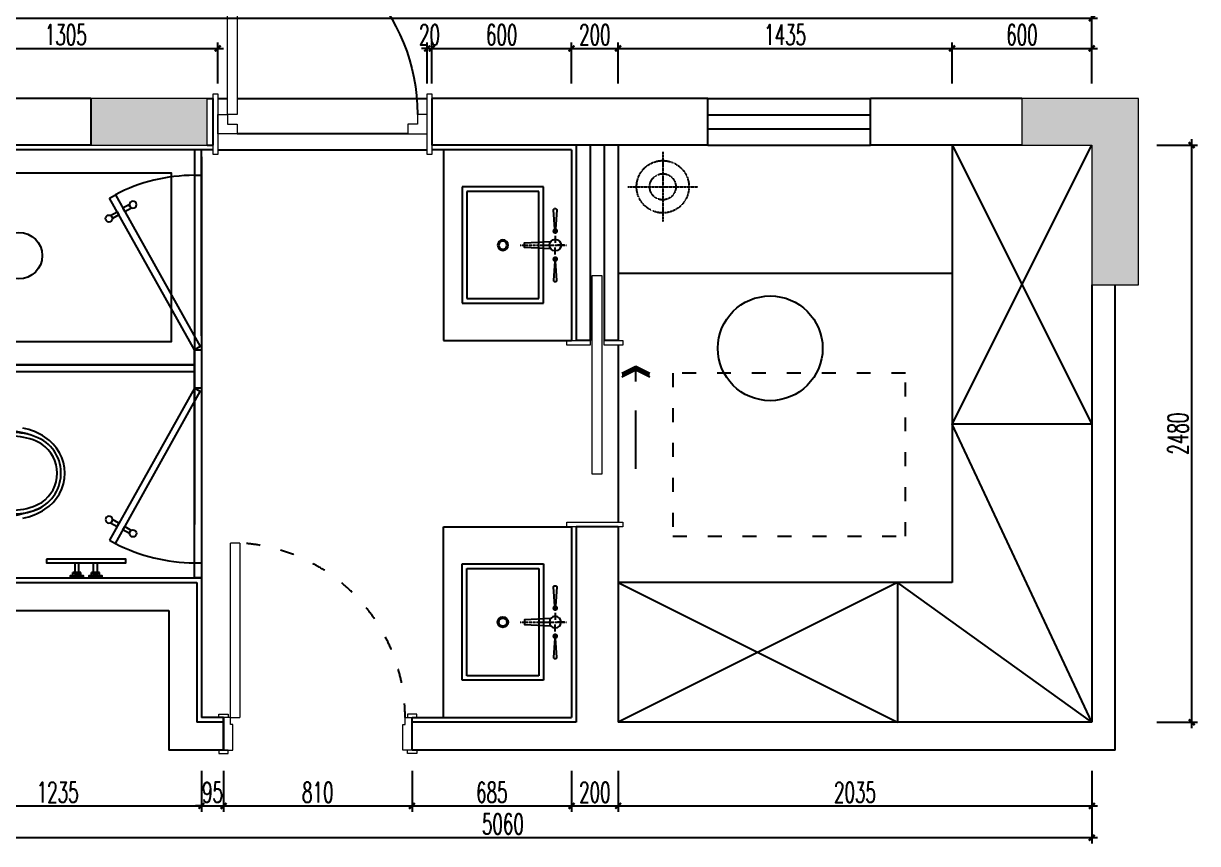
# Model space of a CAD drawing. Header units: inches. Extents: x 24920 to 61775, y 10942 to 38819.
# Drawn here: x 36473 to 41516, y 22927 to 26450 of the extents above; entities that cross this region are included whole.
import ezdxf

# ---------------------------------------------------------------- set-up
doc = ezdxf.new("R2010")
doc.units = ezdxf.units.IN
doc.header["$MEASUREMENT"] = 0
doc.header["$PDMODE"] = 1
for name, pattern in [('ACAD_ISO03W100', [30, 12, -18]), ('DASH', [0.35, 0.25, -0.1]), ('DASHED', [3.75, 2.5, -1.25]), ('DASHED2', [0.375, 0.25, -0.125]), ('HIDDEN2', [0.1875, 0.125, -0.0625])]:
    doc.linetypes.add(name, pattern=pattern)
for name, color, linetype in [('A-DIM-LIGNT-灯', 1, 'Continuous'), ('A-FURN-FIXE-固定家具', 3, 'Continuous'), ('A-FURN-FREE-移动家具(用于地面详图)', 145, 'Continuous'), ('A-PLAN-BATH-卫生间', 143, 'Continuous'), ('A-PLAN-DOOR-门', 1, 'Continuous'), ('DOOR', 60, 'Continuous'), ('JJ-不到顶固定家具', 104, 'Continuous'), ('JJ-划分新墙', 6, 'Continuous'), ('JJ-旧墙体', 2, 'Continuous'), ('JJ-窗', 56, 'Continuous'), ('JJ-门槛线', 250, 'DASHED2'), ('P10-固定家具', 51, 'Continuous')]:
    doc.layers.add(name, color=color, linetype=linetype)
for name, color, linetype, lineweight in [('JJ-门', 1, 'Continuous', 15), ('柱', 6, 'Continuous', 13), ('楼梯', 9, 'Continuous', 13), ('门套', 4, 'Continuous', 9)]:
    doc.layers.add(name, color=color, linetype=linetype, lineweight=lineweight)
doc.styles.add('DIM', font='simplex.shx', dxfattribs={"width": 0.6, "bigfont": 'extfont.shx'})
doc.dimstyles.new('1比25', dxfattribs={"dimscale": 25, "dimtxt": 3.5, "dimasz": 1, "dimexe": 1, "dimexo": 1, "dimgap": 0.6, "dimtad": 1, "dimdec": 0, "dimrnd": 5, "dimzin": 0, "dimdsep": 46, "dimtxsty": 'DIM', "dimblk": 'ARCHTICK', "dimcen": 0.09, "dimdle": 1, "dimclrd": 1, "dimclre": 1, "dimclrt": 1, "dimadec": 0, "dimazin": 0, "dimtfac": 1, "dimtdec": 0, "dimtix": 1, "dimtmove": 2, "dimatfit": 3, "dimldrblk": '引线箭头（自定义）', "dimfxl": 0, "dimtolj": 1, "dimtzin": 0, "dimarcsym": 0})

# ---------------------------------------------------------------- blocks, each defined once
blk = doc.blocks.new('A$C645936B3')
at = {"layer": 'P10-固定家具', "color": 250, "linetype": 'DASH'}
blk.add_line((200, 156.7), (0, 156.7), dxfattribs=at)
at = {"layer": 'P10-固定家具'}
for points in [[(50.3, 225.8), (56.3, 308.2, 0.422988), (51.3, 313.3), (46.3, 313.3, 0.422988), (41.3, 308.2), (47.3, 225.8)], [(50.3, 87.5), (56.3, 5.1, -0.422988), (51.3, 0), (46.3, 0, -0.422988), (41.3, 5.1), (47.3, 87.5)]]:
    blk.add_lwpolyline(points, format="xyb", dxfattribs=at)
for points, const_width in [([(42.8, 216.8, 1), (54.8, 216.8, 1)], 12), ([(48.8, 157.9, -1), (48.8, 155.4, -1)], 2.5), ([(42.8, 96.5, -1), (54.8, 96.5, -1)], 12)]:
    blk.add_lwpolyline(points, format="xyb", close=True, dxfattribs=dict(at, const_width=const_width))
for points in [[(8.8, 156.7), (38.8, 156.7)], [(48.8, 196.7), (48.8, 166.7)], [(88.8, 156.7), (58.8, 156.7)], [(68.1, 172.6), (180.6, 166.7), (180.6, 146.7), (68.1, 140.7)], [(48.8, 116.7), (48.8, 146.7)]]:
    blk.add_lwpolyline(points, dxfattribs=at)
blk.add_circle((48.8, 156.7), 25, dxfattribs=at)
blk = doc.blocks.new('A$C02A83DA3')
at = {"layer": 'P10-固定家具'}
for p, q in [((0, 0), (0, 350)), ((0, 350), (500, 350)), ((500, 350), (500, 0)), ((500, 0), (0, 0))]:
    blk.add_line(p, q, dxfattribs=at)
at = {"layer": 'P10-固定家具', "color": 250}
for p, q in [((20, 20), (20, 330)), ((20, 330), (480, 330)), ((480, 330), (480, 20)), ((480, 20), (20, 20))]:
    blk.add_line(p, q, dxfattribs=at)
for radius in [22.5, 17.5]:
    blk.add_circle((250, 175), radius, dxfattribs=at)
at = {"xscale": -1, "rotation": 90}
blk.add_blockref('A$C645936B3', (406.7, 448.8), dxfattribs=at)
blk = doc.blocks.new('GGG32')
at = {"color": 250}
blk.add_line((6600055, 459475.9), (6600055, 458742.7), dxfattribs=at)
at = {"color": 1}
for p, q in [((6600929.3, 458753.7), (6600878.3, 458753.7)), ((6600878.3, 458753.7), (6600878.3, 458742.7)), ((6600898.8, 458753.7), (6600898.8, 458786.2)), ((6600908.8, 458753.7), (6600908.8, 458785.9)), ((6600929.3, 458742.7), (6600929.3, 458753.7)), ((6600878.3, 458742.7), (6600929.3, 458742.7)), ((6600878.3, 458690), (6600878.3, 458701)), ((6600878.3, 458701), (6600929.3, 458701)), ((6600929.3, 458690), (6600878.3, 458690)), ((6600898.8, 458690), (6600898.8, 458657.4)), ((6600908.8, 458690), (6600908.8, 458657.7)), ((6600929.3, 458701), (6600929.3, 458690))]:
    blk.add_line(p, q, dxfattribs=at)
at = {"color": 250}
blk.add_arc((6600137.6, 458699), 818.6, 3.0539, 89.9459, dxfattribs=at)
at = {"color": 1}
for centre, radius, start, end in [((6601019.9, 454300.4), 4505.3, 91.2821, 92.8576), ((6600919.8, 458795.2), 9.5, 265.7931, 94.2069), ((6600795.3, 458795.2), 5, 90, 270), ((6601019.9, 463289.9), 4505.3, 267.1424, 268.4596), ((6600903.8, 458785.9), 5, 0, 180), ((6601019.9, 463289.9), 4505.3, 268.5869, 268.7179), ((6600795.3, 458648.5), 5, 90, 270), ((6601019.9, 454153.7), 4505.3, 91.5404, 92.8576), ((6600903.8, 458657.7), 5, 180, 0), ((6601019.9, 454153.7), 4505.3, 91.2821, 91.4131), ((6600919.8, 458648.5), 9.5, 265.7931, 94.2069), ((6601019.9, 463143.2), 4505.3, 267.1424, 268.7179)]:
    blk.add_arc(centre, radius, start, end, dxfattribs=at)
at = {"layer": '门套', "color": 3}
for p, q in [((6600055, 459559.3), (6600138.4, 459559.3)), ((6600055, 459475.9), (6600055, 459559.3)), ((6600055, 459559.3), (6600055, 459559.3)), ((6600138.4, 459517.6), (6600096.7, 459517.6)), ((6600096.7, 459517.6), (6600096.7, 459475.9)), ((6600138.4, 459559.3), (6600138.4, 459517.6)), ((6600096.7, 459475.9), (6600055, 459475.9)), ((6600055, 458742.7), (6600055, 458659.3)), ((6600096.7, 458742.7), (6600055, 458742.7)), ((6600096.7, 458701), (6600096.7, 458742.7)), ((6600055, 458659.3), (6600055, 458659.3)), ((6600055, 458659.3), (6600138.4, 458659.3)), ((6600138.4, 458701), (6600096.7, 458701)), ((6600138.4, 458659.3), (6600138.4, 458701))]:
    blk.add_line(p, q, dxfattribs=at)
blk.add_lwpolyline([(6600955, 458742.7), (6600138.4, 458742.7), (6600138.4, 458701), (6600955, 458701)], close=True, dxfattribs=at)
blk = doc.blocks.new('A$C416038BA')
at = {"color": 1}
blk.add_lwpolyline([(7, 80), (23, 80), (23, 47.7, 0.288928), (7, 47.7)], format="xyb", close=True, dxfattribs=at)
blk.add_circle((15, 35), 15, dxfattribs=at)
blk = doc.blocks.new('A$C644C5D5F')
at = {"color": 1}
for p, q in [((6.9, 113.3), (10.4, 100.9)), ((10.4, 100.9), (44.1, 110.5)), ((40.5, 122.9), (44.1, 110.5)), ((83.8, 135.4), (87.3, 122.9)), ((87.3, 122.9), (121, 132.6)), ((117.4, 145), (121, 132.6))]:
    blk.add_line(p, q, dxfattribs=at)
for points in [[(124.3, 157.4), (127, 147.8), (74.1, 132.6), (71.4, 142.2)], [(244.8, 108.7), (240.7, 123.1), (-86.1, 29.4), (-82, 15)], [(47.4, 135.3), (50.1, 125.7), (-2.8, 110.5), (-5.5, 120.2)]]:
    blk.add_lwpolyline(points, close=True, dxfattribs=at)
for points in [[(19.5, 103.5), (31.1, 63.1)], [(34.9, 107.9), (46.5, 67.5)], [(96.5, 125.6), (108, 85.1)], [(111.8, 130), (123.4, 89.5)]]:
    blk.add_lwpolyline(points, dxfattribs=at)
for centre in [(32.2, 88.3), (109.1, 110.4)]:
    blk.add_arc(centre, 25.2, 61.9387, 150.0613, dxfattribs=at)
blk = doc.blocks.new('_ArchTick')
at = {"color": 0, "linetype": 'ByBlock', "const_width": 0.4}
blk.add_lwpolyline([(-0.5, -0.5), (0.5, 0.5)], dxfattribs=at)
blk = doc.blocks.new('*D1250')
at = {"color": 1, "lineweight": -2, "transparency": 16777216}
for p, q in [((35679, 23133.4), (35679, 22958.4)), ((36914, 23133.4), (36914, 22958.4)), ((35654, 22983.4), (36939, 22983.4))]:
    blk.add_line(p, q, dxfattribs=at)
at = {"layer": 'Defpoints', "color": 0, "transparency": 16777216}
for p in [(35679, 23963), (36914, 23864), (36914, 22983.4)]:
    blk.add_point(p, dxfattribs=at)
at = {"color": 1, "lineweight": -2, "transparency": 16777216, "xscale": 25, "yscale": 25, "zscale": 25, "rotation": 180}
blk.add_blockref('_ArchTick', (35679, 22983.4), dxfattribs=at)
at = {"color": 1, "lineweight": -2, "transparency": 16777216, "xscale": 25, "yscale": 25, "zscale": 25}
blk.add_blockref('_ArchTick', (36914, 22983.4), dxfattribs=at)
at = {"color": 1, "transparency": 16777216, "insert": (36296.5, 23042.2), "char_height": 87.5, "attachment_point": 5, "style": 'DIM'}
blk.add_mtext('\\A1;1235', dxfattribs=at)
blk = doc.blocks.new('引线箭头（自定义）')
at = {"linetype": 'ByBlock', "lineweight": -2}
h = blk.add_hatch(color=8, dxfattribs=at)
h.dxf.hatch_style = 1
h.paths.add_polyline_path([(-1.2, -0.96), (-0.31, 0), (-1.2, 0.96), (-0.91, 1.21), (0, 0), (-0.91, -1.21)])
at = {"color": 0, "linetype": 'ByBlock', "lineweight": -2}
blk.add_line((-0.31, 0), (-4.75, 0), dxfattribs=at)
blk.add_lwpolyline([(-1.2, -0.96), (-0.31, 0), (-1.2, 0.96), (-0.91, 1.21), (0, 0), (-0.91, -1.21)], close=True, dxfattribs=at)
blk = doc.blocks.new('*D1251')
at = {"color": 1, "lineweight": -2, "transparency": 16777216}
for p, q in [((36914, 23133.4), (36914, 22958.4)), ((37008.9, 23133.4), (37008.9, 22958.4)), ((36914, 22983.4), (36889, 22983.4)), ((36914, 22983.4), (37008.9, 22983.4)), ((37008.9, 22983.4), (37033.9, 22983.4))]:
    blk.add_line(p, q, dxfattribs=at)
at = {"layer": 'Defpoints', "color": 0, "transparency": 16777216}
for p in [(36914, 23864), (37008.9, 23261.7), (37008.9, 22983.4)]:
    blk.add_point(p, dxfattribs=at)
at = {"color": 1, "lineweight": -2, "transparency": 16777216, "xscale": 25, "yscale": 25, "zscale": 25}
blk.add_blockref('_ArchTick', (36914, 22983.4), dxfattribs=at)
at = {"color": 1, "lineweight": -2, "transparency": 16777216, "xscale": 25, "yscale": 25, "zscale": 25, "rotation": 180}
blk.add_blockref('_ArchTick', (37008.9, 22983.4), dxfattribs=at)
at = {"color": 1, "transparency": 16777216, "insert": (36961.5, 23042.2), "char_height": 87.5, "attachment_point": 5, "style": 'DIM'}
blk.add_mtext('\\A1;95', dxfattribs=at)
blk = doc.blocks.new('*D1252')
at = {"color": 1, "lineweight": -2, "transparency": 16777216}
for p, q in [((37008.9, 23133.4), (37008.9, 22958.4)), ((37818.9, 23133.4), (37818.9, 22958.4)), ((36983.9, 22983.4), (37843.9, 22983.4))]:
    blk.add_line(p, q, dxfattribs=at)
at = {"layer": 'Defpoints', "color": 0, "transparency": 16777216}
for p in [(37008.9, 23261.7), (37818.9, 23273.9), (37818.9, 22983.4)]:
    blk.add_point(p, dxfattribs=at)
at = {"color": 1, "lineweight": -2, "transparency": 16777216, "xscale": 25, "yscale": 25, "zscale": 25, "rotation": 180}
blk.add_blockref('_ArchTick', (37008.9, 22983.4), dxfattribs=at)
at = {"color": 1, "lineweight": -2, "transparency": 16777216, "xscale": 25, "yscale": 25, "zscale": 25}
blk.add_blockref('_ArchTick', (37818.9, 22983.4), dxfattribs=at)
at = {"color": 1, "transparency": 16777216, "insert": (37413.9, 23042.2), "char_height": 87.5, "attachment_point": 5, "style": 'DIM'}
blk.add_mtext('\\A1;810', dxfattribs=at)
blk = doc.blocks.new('*D1253')
at = {"color": 1, "lineweight": -2, "transparency": 16777216}
for p, q in [((37818.9, 23133.4), (37818.9, 22958.4)), ((38504, 23133.4), (38504, 22958.4)), ((37793.9, 22983.4), (38529, 22983.4))]:
    blk.add_line(p, q, dxfattribs=at)
at = {"layer": 'Defpoints', "color": 0, "transparency": 16777216}
for p in [(38504, 23363), (37818.9, 23273.9), (38504, 22983.4)]:
    blk.add_point(p, dxfattribs=at)
at = {"color": 1, "lineweight": -2, "transparency": 16777216, "xscale": 25, "yscale": 25, "zscale": 25, "rotation": 180}
blk.add_blockref('_ArchTick', (37818.9, 22983.4), dxfattribs=at)
at = {"color": 1, "lineweight": -2, "transparency": 16777216, "xscale": 25, "yscale": 25, "zscale": 25}
blk.add_blockref('_ArchTick', (38504, 22983.4), dxfattribs=at)
at = {"color": 1, "transparency": 16777216, "insert": (38161.5, 23042.2), "char_height": 87.5, "attachment_point": 5, "style": 'DIM'}
blk.add_mtext('\\A1;685', dxfattribs=at)
blk = doc.blocks.new('*D1254')
at = {"color": 1, "lineweight": -2, "transparency": 16777216}
for p, q in [((38504, 23133.4), (38504, 22958.4)), ((38704, 23133.4), (38704, 22958.4)), ((38479, 22983.4), (38729, 22983.4))]:
    blk.add_line(p, q, dxfattribs=at)
at = {"layer": 'Defpoints', "color": 0, "transparency": 16777216}
for p in [(38704, 23540), (38504, 23363), (38704, 22983.4)]:
    blk.add_point(p, dxfattribs=at)
at = {"color": 1, "lineweight": -2, "transparency": 16777216, "xscale": 25, "yscale": 25, "zscale": 25, "rotation": 180}
blk.add_blockref('_ArchTick', (38504, 22983.4), dxfattribs=at)
at = {"color": 1, "lineweight": -2, "transparency": 16777216, "xscale": 25, "yscale": 25, "zscale": 25}
blk.add_blockref('_ArchTick', (38704, 22983.4), dxfattribs=at)
at = {"color": 1, "transparency": 16777216, "insert": (38604, 23042.2), "char_height": 87.5, "attachment_point": 5, "style": 'DIM'}
blk.add_mtext('\\A1;200', dxfattribs=at)
blk = doc.blocks.new('*D1255')
at = {"color": 1, "lineweight": -2, "transparency": 16777216}
for p, q in [((38704, 23133.4), (38704, 22958.4)), ((40739, 23133.4), (40739, 22958.4)), ((38679, 22983.4), (40764, 22983.4))]:
    blk.add_line(p, q, dxfattribs=at)
at = {"layer": 'Defpoints', "color": 0, "transparency": 16777216}
for p in [(38704, 23540), (40739, 23343), (40739, 22983.4)]:
    blk.add_point(p, dxfattribs=at)
at = {"color": 1, "lineweight": -2, "transparency": 16777216, "xscale": 25, "yscale": 25, "zscale": 25, "rotation": 180}
blk.add_blockref('_ArchTick', (38704, 22983.4), dxfattribs=at)
at = {"color": 1, "lineweight": -2, "transparency": 16777216, "xscale": 25, "yscale": 25, "zscale": 25}
blk.add_blockref('_ArchTick', (40739, 22983.4), dxfattribs=at)
at = {"color": 1, "transparency": 16777216, "insert": (39721.5, 23042.2), "char_height": 87.5, "attachment_point": 5, "style": 'DIM'}
blk.add_mtext('\\A1;2035', dxfattribs=at)
blk = doc.blocks.new('*D1256')
at = {"color": 1, "lineweight": -2, "transparency": 16777216}
for p, q in [((35479.8, 23963), (35304.8, 23963)), ((35329.8, 23338), (35329.8, 23988)), ((35479.8, 23363), (35304.8, 23363))]:
    blk.add_line(p, q, dxfattribs=at)
at = {"layer": 'Defpoints', "color": 0, "transparency": 16777216}
for p in [(35329.8, 23963), (36914, 23963), (36914, 23363)]:
    blk.add_point(p, dxfattribs=at)
at = {"color": 1, "lineweight": -2, "transparency": 16777216, "xscale": 25, "yscale": 25, "zscale": 25}
for p, rotation in [((35329.8, 23963), 90), ((35329.8, 23363), 270)]:
    blk.add_blockref('_ArchTick', p, dxfattribs=dict(at, rotation=rotation))
at = {"color": 1, "transparency": 16777216, "insert": (35271, 23663), "char_height": 87.5, "attachment_point": 5, "rotation": 90, "style": 'DIM'}
blk.add_mtext('\\A1;600', dxfattribs=at)
blk = doc.blocks.new('*D1257')
at = {"color": 1, "lineweight": -2, "transparency": 16777216}
for p, q in [((35479.8, 24878), (35304.8, 24878)), ((35329.8, 23938), (35329.8, 24903)), ((35479.8, 23963), (35304.8, 23963))]:
    blk.add_line(p, q, dxfattribs=at)
at = {"layer": 'Defpoints', "color": 0, "transparency": 16777216}
for p in [(35329.8, 24878), (36146.2, 24878), (36914, 23963)]:
    blk.add_point(p, dxfattribs=at)
at = {"color": 1, "lineweight": -2, "transparency": 16777216, "xscale": 25, "yscale": 25, "zscale": 25}
for p, rotation in [((35329.8, 24878), 90), ((35329.8, 23963), 270)]:
    blk.add_blockref('_ArchTick', p, dxfattribs=dict(at, rotation=rotation))
at = {"color": 1, "transparency": 16777216, "insert": (35271, 24420.5), "char_height": 87.5, "attachment_point": 5, "rotation": 90, "style": 'DIM'}
blk.add_mtext('\\A1;915', dxfattribs=at)
blk = doc.blocks.new('*D1258')
at = {"color": 1, "lineweight": -2, "transparency": 16777216}
for p, q in [((35329.8, 24853), (35329.8, 25828)), ((35479.8, 25803), (35304.8, 25803)), ((35479.8, 24878), (35304.8, 24878))]:
    blk.add_line(p, q, dxfattribs=at)
at = {"layer": 'Defpoints', "color": 0, "transparency": 16777216}
for p in [(35329.8, 25803), (36179.1, 25803, 0), (36146.2, 24878)]:
    blk.add_point(p, dxfattribs=at)
at = {"color": 1, "lineweight": -2, "transparency": 16777216, "xscale": 25, "yscale": 25, "zscale": 25}
for p, rotation in [((35329.8, 25803), 90), ((35329.8, 24878), 270)]:
    blk.add_blockref('_ArchTick', p, dxfattribs=dict(at, rotation=rotation))
at = {"color": 1, "transparency": 16777216, "insert": (35271, 25340.5), "char_height": 87.5, "attachment_point": 5, "rotation": 90, "style": 'DIM'}
blk.add_mtext('\\A1;925', dxfattribs=at)
blk = doc.blocks.new('*D1259')
at = {"color": 1, "lineweight": -2, "transparency": 16777216}
for p, q in [((35654, 26238), (37009, 26238)), ((35679, 26088), (35679, 26263)), ((36984, 26088), (36984, 26263))]:
    blk.add_line(p, q, dxfattribs=at)
at = {"layer": 'Defpoints', "color": 0, "transparency": 16777216}
for p in [(36984, 26238), (36984, 25871.3), (35679, 25803, 0)]:
    blk.add_point(p, dxfattribs=at)
at = {"color": 1, "lineweight": -2, "transparency": 16777216, "xscale": 25, "yscale": 25, "zscale": 25, "rotation": 180}
blk.add_blockref('_ArchTick', (35679, 26238), dxfattribs=at)
at = {"color": 1, "lineweight": -2, "transparency": 16777216, "xscale": 25, "yscale": 25, "zscale": 25}
blk.add_blockref('_ArchTick', (36984, 26238), dxfattribs=at)
at = {"color": 1, "transparency": 16777216, "insert": (36331.5, 26296.7), "char_height": 87.5, "attachment_point": 5, "style": 'DIM'}
blk.add_mtext('\\A1;1305', dxfattribs=at)
blk = doc.blocks.new('*D1260')
at = {"color": 1, "lineweight": -2, "transparency": 16777216}
for p, q in [((37884, 26238), (37859, 26238)), ((37884, 26088), (37884, 26263)), ((37884, 26238), (37904, 26238)), ((37904, 26088), (37904, 26263)), ((37904, 26238), (37929, 26238))]:
    blk.add_line(p, q, dxfattribs=at)
at = {"layer": 'Defpoints', "color": 0, "transparency": 16777216}
for p in [(37904, 26238), (37904, 25923), (37884, 25871.3)]:
    blk.add_point(p, dxfattribs=at)
at = {"color": 1, "lineweight": -2, "transparency": 16777216, "xscale": 25, "yscale": 25, "zscale": 25}
blk.add_blockref('_ArchTick', (37884, 26238), dxfattribs=at)
at = {"color": 1, "lineweight": -2, "transparency": 16777216, "xscale": 25, "yscale": 25, "zscale": 25, "rotation": 180}
blk.add_blockref('_ArchTick', (37904, 26238), dxfattribs=at)
at = {"color": 1, "transparency": 16777216, "insert": (37894, 26296.7), "char_height": 87.5, "attachment_point": 5, "style": 'DIM'}
blk.add_mtext('\\A1;20', dxfattribs=at)
blk = doc.blocks.new('*D1261')
at = {"color": 1, "lineweight": -2, "transparency": 16777216}
for p, q in [((37879, 26238), (38529, 26238)), ((37904, 26088), (37904, 26263)), ((38504, 26088), (38504, 26263))]:
    blk.add_line(p, q, dxfattribs=at)
at = {"layer": 'Defpoints', "color": 0, "transparency": 16777216}
for p in [(38504, 26238), (37904, 25923), (38504, 25803)]:
    blk.add_point(p, dxfattribs=at)
at = {"color": 1, "lineweight": -2, "transparency": 16777216, "xscale": 25, "yscale": 25, "zscale": 25, "rotation": 180}
blk.add_blockref('_ArchTick', (37904, 26238), dxfattribs=at)
at = {"color": 1, "lineweight": -2, "transparency": 16777216, "xscale": 25, "yscale": 25, "zscale": 25}
blk.add_blockref('_ArchTick', (38504, 26238), dxfattribs=at)
at = {"color": 1, "transparency": 16777216, "insert": (38204, 26296.7), "char_height": 87.5, "attachment_point": 5, "style": 'DIM'}
blk.add_mtext('\\A1;600', dxfattribs=at)
blk = doc.blocks.new('*D1262')
at = {"color": 1, "lineweight": -2, "transparency": 16777216}
for p, q in [((38479, 26238), (38729, 26238)), ((38504, 26088), (38504, 26263)), ((38704, 26088), (38704, 26263))]:
    blk.add_line(p, q, dxfattribs=at)
at = {"layer": 'Defpoints', "color": 0, "transparency": 16777216}
for p in [(38704, 26238), (38704, 25823), (38504, 25803)]:
    blk.add_point(p, dxfattribs=at)
at = {"color": 1, "lineweight": -2, "transparency": 16777216, "xscale": 25, "yscale": 25, "zscale": 25, "rotation": 180}
blk.add_blockref('_ArchTick', (38504, 26238), dxfattribs=at)
at = {"color": 1, "lineweight": -2, "transparency": 16777216, "xscale": 25, "yscale": 25, "zscale": 25}
blk.add_blockref('_ArchTick', (38704, 26238), dxfattribs=at)
at = {"color": 1, "transparency": 16777216, "insert": (38604, 26296.7), "char_height": 87.5, "attachment_point": 5, "style": 'DIM'}
blk.add_mtext('\\A1;200', dxfattribs=at)
blk = doc.blocks.new('*D1263')
at = {"color": 1, "lineweight": -2, "transparency": 16777216}
for p, q in [((38679, 26238), (40164, 26238)), ((38704, 26088), (38704, 26263)), ((40139, 26088), (40139, 26263))]:
    blk.add_line(p, q, dxfattribs=at)
at = {"layer": 'Defpoints', "color": 0, "transparency": 16777216}
for p in [(40139, 26238), (38704, 25823), (40139, 25823)]:
    blk.add_point(p, dxfattribs=at)
at = {"color": 1, "lineweight": -2, "transparency": 16777216, "xscale": 25, "yscale": 25, "zscale": 25, "rotation": 180}
blk.add_blockref('_ArchTick', (38704, 26238), dxfattribs=at)
at = {"color": 1, "lineweight": -2, "transparency": 16777216, "xscale": 25, "yscale": 25, "zscale": 25}
blk.add_blockref('_ArchTick', (40139, 26238), dxfattribs=at)
at = {"color": 1, "transparency": 16777216, "insert": (39421.5, 26296.7), "char_height": 87.5, "attachment_point": 5, "style": 'DIM'}
blk.add_mtext('\\A1;1435', dxfattribs=at)
blk = doc.blocks.new('*D1264')
at = {"color": 1, "lineweight": -2, "transparency": 16777216}
for p, q in [((40114, 26238), (40764, 26238)), ((40139, 26088), (40139, 26263)), ((40739, 26088), (40739, 26263))]:
    blk.add_line(p, q, dxfattribs=at)
at = {"layer": 'Defpoints', "color": 0, "transparency": 16777216}
for p in [(40739, 26238), (40139, 25823), (40739, 25823)]:
    blk.add_point(p, dxfattribs=at)
at = {"color": 1, "lineweight": -2, "transparency": 16777216, "xscale": 25, "yscale": 25, "zscale": 25, "rotation": 180}
blk.add_blockref('_ArchTick', (40139, 26238), dxfattribs=at)
at = {"color": 1, "lineweight": -2, "transparency": 16777216, "xscale": 25, "yscale": 25, "zscale": 25}
blk.add_blockref('_ArchTick', (40739, 26238), dxfattribs=at)
at = {"color": 1, "transparency": 16777216, "insert": (40439, 26296.7), "char_height": 87.5, "attachment_point": 5, "style": 'DIM'}
blk.add_mtext('\\A1;600', dxfattribs=at)
blk = doc.blocks.new('*D1246')
at = {"color": 1, "lineweight": -2, "transparency": 16777216}
for p, q in [((35679, 26217.9), (35679, 26392.9)), ((40739, 26217.9), (40739, 26392.9)), ((35654, 26367.9), (40764, 26367.9))]:
    blk.add_line(p, q, dxfattribs=at)
at = {"layer": 'Defpoints', "color": 0, "transparency": 16777216}
for p in [(40739, 26367.9), (35679, 26175.5), (40739, 26175.5)]:
    blk.add_point(p, dxfattribs=at)
at = {"color": 1, "lineweight": -2, "transparency": 16777216, "xscale": 25, "yscale": 25, "zscale": 25, "rotation": 180}
blk.add_blockref('_ArchTick', (35679, 26367.9), dxfattribs=at)
at = {"color": 1, "lineweight": -2, "transparency": 16777216, "xscale": 25, "yscale": 25, "zscale": 25}
blk.add_blockref('_ArchTick', (40739, 26367.9), dxfattribs=at)
at = {"color": 1, "transparency": 16777216, "insert": (38209, 26426.6), "char_height": 87.5, "attachment_point": 5, "style": 'DIM'}
blk.add_mtext('\\A1;5060', dxfattribs=at)
blk = doc.blocks.new('*D1247')
at = {"color": 1, "lineweight": -2, "transparency": 16777216}
for p, q in [((41018.1, 25823), (41193.1, 25823)), ((41168.1, 23318), (41168.1, 25848)), ((41018.1, 23343), (41193.1, 23343))]:
    blk.add_line(p, q, dxfattribs=at)
at = {"layer": 'Defpoints', "color": 0, "transparency": 16777216}
for p in [(40739, 25823), (41168.1, 25823), (40739, 23343)]:
    blk.add_point(p, dxfattribs=at)
at = {"color": 1, "lineweight": -2, "transparency": 16777216, "xscale": 25, "yscale": 25, "zscale": 25}
for p, rotation in [((41168.1, 25823), 90), ((41168.1, 23343), 270)]:
    blk.add_blockref('_ArchTick', p, dxfattribs=dict(at, rotation=rotation))
at = {"color": 1, "transparency": 16777216, "insert": (41109.4, 24583), "char_height": 87.5, "attachment_point": 5, "rotation": 90, "style": 'DIM'}
blk.add_mtext('\\A1;2480', dxfattribs=at)
blk = doc.blocks.new('*D1248')
at = {"color": 1, "lineweight": -2, "transparency": 16777216}
for p, q in [((35679, 22996.8), (35679, 22821.8)), ((40739, 22996.8), (40739, 22821.8)), ((40764, 22846.8), (35654, 22846.8))]:
    blk.add_line(p, q, dxfattribs=at)
at = {"layer": 'Defpoints', "color": 0, "transparency": 16777216}
for p in [(35679, 23089.2), (40739, 23089.2), (35679, 22846.8)]:
    blk.add_point(p, dxfattribs=at)
at = {"color": 1, "lineweight": -2, "transparency": 16777216, "xscale": 25, "yscale": 25, "zscale": 25, "rotation": 180}
blk.add_blockref('_ArchTick', (35679, 22846.8), dxfattribs=at)
at = {"color": 1, "lineweight": -2, "transparency": 16777216, "xscale": 25, "yscale": 25, "zscale": 25}
blk.add_blockref('_ArchTick', (40739, 22846.8), dxfattribs=at)
at = {"color": 1, "transparency": 16777216, "insert": (38209, 22905.5), "char_height": 87.5, "attachment_point": 5, "style": 'DIM'}
blk.add_mtext('\\A1;5060', dxfattribs=at)
blk = doc.blocks.new('ehrehssg')
at = {"layer": '楼梯'}
for points in [[(36939, 25823), (36939, 26023), (36439, 26023), (36439, 25823)], [(40739, 25823), (40739, 25223), (40939, 25223), (40939, 26023), (40439, 26023), (40439, 25823)]]:
    blk.add_hatch(color=8, dxfattribs=at).paths.add_polyline_path(points)
at = {"color": 4}
for p, q in [((36439, 26023), (35539, 26023)), ((36439, 25823), (35659, 25823))]:
    blk.add_line(p, q, dxfattribs=at)
at = {"color": 3}
for p, q in [((37008.9, 23362.9), (36914, 23362.9)), ((37819, 23362.9), (38504, 23363))]:
    blk.add_line(p, q, dxfattribs=at)
at = {"color": 8, "linetype": 'ACAD_ISO03W100', "ltscale": 5}
blk.add_lwpolyline([(38939, 24843), (38939, 24143), (39939, 24143), (39939, 24843)], close=True, dxfattribs=at)
blk.add_arc((37037.3, 23362.4), 751.7, 0.0519, 86.8194, dxfattribs=at)
at = {"layer": 'A-DIM-LIGNT-灯', "linetype": 'HIDDEN2'}
for p, q in [((38896, 25793.7), (38896, 25493.7)), ((38746, 25643.7), (39046, 25643.7))]:
    blk.add_line(p, q, dxfattribs=at)
for radius in [112.5, 56.2]:
    blk.add_circle((38896, 25643.7), radius, dxfattribs=at)
at = {"layer": 'A-FURN-FIXE-固定家具', "ltscale": 15}
for p, q in [((40139, 25823), (40139, 23943)), ((36964, 25803, 0), (35679, 25803, 0)), ((38504, 25803), (37904, 25803)), ((38504, 25803), (38504, 24983)), ((40739, 24623), (40139, 24623)), ((35679, 23963), (36914, 23963)), ((40139, 23943), (38704, 23943)), ((39904, 23943), (39904, 23343))]:
    blk.add_line(p, q, dxfattribs=at)
at = {"layer": 'A-FURN-FIXE-固定家具', "color": 8, "ltscale": 15}
for p, q in [((40139, 24623), (40739, 25823)), ((40139, 25823), (40739, 24623)), ((40739, 23343), (40139, 24623)), ((38704, 23943), (39904, 23343)), ((39904, 23943), (38704, 23343)), ((40739, 23343), (39904, 23943))]:
    blk.add_line(p, q, dxfattribs=at)
at = {"layer": 'A-FURN-FIXE-固定家具', "color": 3, "ltscale": 15}
for p, q in [((38504, 24183), (38504, 23363)), ((36914, 23963), (36914, 23363))]:
    blk.add_line(p, q, dxfattribs=at)
at = {"layer": 'A-FURN-FREE-移动家具(用于地面详图)', "ltscale": 15}
blk.add_circle((39357.6, 24949.6), 225, dxfattribs=at)
at = {"layer": 'A-PLAN-BATH-卫生间', "color": 8, "ltscale": 15}
for p, q in [((36884, 25803), (36884, 25003)), ((36884, 25803), (36884, 24193)), ((36914, 25003), (36914, 25803)), ((36914, 25773), (36914, 24943)), ((36884, 23963), (36884, 24848)), ((36914, 24778), (36914, 24033))]:
    blk.add_line(p, q, dxfattribs=at)
at = {"layer": 'A-PLAN-BATH-卫生间', "color": 2, "ltscale": 15}
for p, q in [((37954, 25803), (37954, 24983)), ((37954, 24983), (38504, 24983)), ((37954, 23363), (37954, 24183)), ((37954, 24183), (38504, 24183))]:
    blk.add_line(p, q, dxfattribs=at)
at = {"layer": 'A-PLAN-BATH-卫生间', "ltscale": 15}
blk.add_line((36884, 25693), (36914, 25693), dxfattribs=at)
at = {"layer": 'A-PLAN-BATH-卫生间', "color": 1, "ltscale": 15}
for p, q in [((36884, 24943), (36914, 24943)), ((36884, 24778), (36884, 24943)), ((36914, 24943), (36914, 24778)), ((35679, 24878), (36884, 24878)), ((36884, 24878), (35679, 24878)), ((36884, 24878), (36884, 24848)), ((36884, 24848), (35679, 24848)), ((36884, 24848), (35679, 24848)), ((36914, 24778), (36884, 24778)), ((36884, 23963), (36884, 24033)), ((36884, 24028), (36914, 24028)), ((36914, 24033), (36914, 23963)), ((36914, 23963), (36884, 23963))]:
    blk.add_line(p, q, dxfattribs=at)
at = {"layer": 'A-PLAN-BATH-卫生间', "color": 1, "ltscale": 15, "extrusion": (0, 0, -1)}
for points in [[(-36519, 25595.2), (-36544.3, 25609.8), (-36909.3, 24957.6), (-36884, 24943)], [(-36519, 24125.8), (-36544.3, 24111.2), (-36909.3, 24763.4), (-36884, 24778)]]:
    blk.add_lwpolyline(points, close=True, dxfattribs=at)
at = {"layer": 'A-PLAN-BATH-卫生间', "color": 1, "ltscale": 15}
blk.add_circle((36130.1, 25347.8), 100, dxfattribs=at)
at = {"layer": 'A-PLAN-BATH-卫生间', "color": 8, "ltscale": 15}
for centre, start, end in [((36885.5, 24952), 90.1122, 117.417), ((36885.5, 24769), 242.583, 269.8878)]:
    blk.add_arc(centre, 741, start, end, dxfattribs=at)
at = {"layer": 'A-PLAN-BATH-卫生间', "color": 1, "ltscale": 15}
for centre, radius, start, end in [((35923.6, 23647.6, 0), 965.2, 75.3738, 85.4749), ((36103.8, 24323.2, 0), 264.9, 59.7268, 111.0076), ((36103.8, 24323.2, 0), 248.4, 59.8607, 110.9523), ((36091.2, 24332.7, 0), 279.4, 57.3448, 78.4529), ((36142.6, 24412.9, 0), 184.1, 302.6325, 57.3448), ((36142.6, 24412.9, 0), 168.3, 282.474, 55.7314), ((36142.6, 24412.9, 0), 151.8, 304.4609, 55.5164), ((36103.8, 24502.6, 0), 248.4, 249.025, 300.1166), ((36096, 24511.2, 0), 276.2, 284.9505, 300.7629), ((35923.9, 25178.3, 0), 965.2, 274.5024, 284.6035), ((36103.8, 24502.6, 0), 264.9, 248.9697, 286.4693), ((36091.2, 24493.1, 0), 279.4, 281.5244, 302.6325)]:
    blk.add_arc(centre, radius, start, end, dxfattribs=at)
at = {"layer": 'DOOR', "color": 30, "linetype": 'DASHED', "ltscale": 100}
for p, q in [((38720.7, 24842.6), (38780.2, 24872.4)), ((38780.2, 24431.8), (38780.2, 24873.3)), ((38780.2, 24872.4), (38839.7, 24842.6)), ((38720.7, 24827.7), (38780.2, 24857.5)), ((38780.2, 24857.5), (38839.7, 24827.7))]:
    blk.add_line(p, q, dxfattribs=at)
for points in [[(38720.7, 24827.7), (38780.2, 24857.5), (38720.7, 24842.6), (38780.2, 24872.4)], [(38839.7, 24827.7), (38780.2, 24857.5), (38839.7, 24842.6), (38780.2, 24872.4)]]:
    blk.add_solid(points, dxfattribs=at)
at = {"layer": 'JJ-不到顶固定家具'}
blk.add_line((38704, 25273), (40139, 25273), dxfattribs=at)
at = {"layer": 'JJ-划分新墙', "color": 1}
for p, q in [((36939, 26023), (36964, 26023)), ((36964, 25823), (36964, 26023)), ((36939, 25823), (36964, 25823))]:
    blk.add_line(p, q, dxfattribs=at)
at = {"layer": 'JJ-划分新墙', "color": 3}
for p, q in [((38524, 25823), (38524, 24983)), ((38584, 25823), (38584, 24983)), ((38644, 25823), (38644, 24983)), ((38704, 25823), (38704, 24983))]:
    blk.add_line(p, q, dxfattribs=at)
at = {"layer": 'JJ-划分新墙'}
for p, q in [((38584, 24983), (38524, 24983)), ((38704, 24983), (38644, 24983)), ((38704, 24183), (38524, 24183)), ((37008.9, 23362.9), (37008.9, 23223)), ((37008.9, 23223), (37008.9, 23362.9)), ((37818.9, 23223), (37818.9, 23362.9)), ((37818.9, 23223), (37818.9, 23362.9))]:
    blk.add_line(p, q, dxfattribs=at)
at = {"layer": 'JJ-划分新墙', "color": 4}
for p, q in [((38524, 24183), (38524, 23343)), ((38704, 24183), (38704, 23343)), ((35659, 23943), (36894, 23943)), ((36894, 23943), (36894, 23343)), ((35539, 23823), (36774, 23823)), ((36774, 23823), (36774, 23223)), ((37008.9, 23343), (36894, 23343)), ((38524, 23343), (37818.9, 23343)), ((40739, 23343), (38704, 23343)), ((37008.9, 23223), (36774, 23223)), ((40839, 23223), (37818.9, 23223)), ((39019, 23223), (37818.9, 23223))]:
    blk.add_line(p, q, dxfattribs=at)
at = {"layer": 'JJ-旧墙体'}
for p, q in [((36439, 26023), (36439, 25823)), ((37904, 26023), (37904, 25823)), ((39089, 26023), (37904, 26023)), ((39089, 25823), (39089, 26023)), ((39789, 25823), (39789, 26023)), ((40439, 26023), (39789, 26023)), ((39089, 25823), (37904, 25823)), ((40439, 25823), (39789, 25823)), ((37008.9, 23362.9), (37008.9, 23223)), ((37008.9, 23362.9), (37008.9, 23223)), ((37008.9, 23223), (37008.9, 23362.9))]:
    blk.add_line(p, q, dxfattribs=at)
at = {"layer": 'JJ-旧墙体', "color": 4}
for p, q in [((40739, 25223), (40739, 23343)), ((40839, 23223), (40839, 25223))]:
    blk.add_line(p, q, dxfattribs=at)
at = {"layer": 'JJ-窗'}
for p, q in [((39089, 26023), (39789, 26023)), ((39089, 25953), (39789, 25953)), ((39089, 25893), (39789, 25893)), ((39089, 25823), (39789, 25823))]:
    blk.add_line(p, q, dxfattribs=at)
at = {"layer": 'JJ-门'}
for p, q in [((37039, 23362.9), (37039, 24112.9)), ((37079, 24112.9), (37039, 24112.9)), ((37079, 24112.9), (37079, 23362.9)), ((36989, 23362.9), (36989, 23377.9)), ((36989, 23377.9), (37029, 23377.9)), ((37029, 23362.9), (36989, 23362.9)), ((37008.9, 23223), (37008.9, 23362.9)), ((37039, 23362.9), (37009, 23362.9)), ((37029, 23377.9), (37029, 23362.9)), ((37039, 23332.9), (37039, 23362.9)), ((37039, 23362.9), (37079, 23362.9)), ((37789, 23332.9), (37789, 23362.9)), ((37789, 23362.9), (37819, 23362.9)), ((37799, 23377.9), (37799, 23362.9)), ((37839, 23377.9), (37799, 23377.9)), ((37799, 23362.9), (37839, 23362.9)), ((37839, 23362.9), (37839, 23377.9)), ((37049, 23332.9), (37039, 23332.9)), ((37048.9, 23223), (37049, 23332.9)), ((37778.9, 23223), (37779, 23332.9)), ((37779, 23332.9), (37789, 23332.9)), ((37028.9, 23223), (36988.9, 23223)), ((36988.9, 23223), (36988.9, 23208)), ((36988.9, 23208), (37028.9, 23208)), ((37008.9, 23223), (37048.9, 23223)), ((37028.9, 23208), (37028.9, 23223)), ((37838.9, 23223), (37778.9, 23223)), ((37798.9, 23208), (37798.9, 23223)), ((37838.9, 23208), (37798.9, 23208)), ((37838.9, 23223), (37838.9, 23208))]:
    blk.add_line(p, q, dxfattribs=at)
for points in [[(36984, 26043), (36984, 25783), (36964, 25783), (36964, 26043)], [(37904, 26043), (37904, 25783), (37884, 25783), (37884, 26043)], [(38590.7, 24410.9), (38635.7, 24410.9), (38635.7, 25260.9), (38590.7, 25260.9)], [(38484, 24983), (38584, 24983), (38584, 24963), (38484, 24963)], [(38644, 24983), (38724, 24983), (38724, 24963), (38644, 24963)], [(38484, 24203), (38724, 24203), (38724, 24183), (38484, 24183)]]:
    blk.add_lwpolyline(points, close=True, dxfattribs=at)
at = {"layer": 'JJ-门槛线', "linetype": 'ByBlock', "ltscale": 10}
for p, q in [((36984, 26023), (37025.7, 26023)), ((37067.4, 26023), (37884, 26023)), ((36984, 25803), (37884, 25803)), ((38704, 24963), (38704, 24203))]:
    blk.add_line(p, q, dxfattribs=at)
at = {"layer": 'JJ-门槛线', "linetype": 'ByBlock', "ltscale": 10, "elevation": 0}
blk.add_lwpolyline([(35779, 25703), (36784, 25703), (36784, 24978), (35779, 24978)], close=True, dxfattribs=at)
at = {"layer": '柱', "color": 4}
blk.add_lwpolyline([(36439, 26023), (36439, 25823), (36939, 25823), (36939, 26023)], close=True, dxfattribs=at)
blk.add_lwpolyline([(40739, 25223), (40939, 25223), (40939, 26023), (40439, 26023), (40439, 25823), (40739, 25823), (40739, 25223)], dxfattribs=at)
at = {"layer": 'A-PLAN-BATH-卫生间', "ltscale": 15, "xscale": -1}
for name, p, rotation in [('A$C02A83DA3', (38034, 25143), 270), ('A$C416038BA', (36642.8, 25597.4), 119.9999776281346)]:
    blk.add_blockref(name, p, dxfattribs=dict(at, rotation=rotation))
at = {"layer": 'A-PLAN-BATH-卫生间', "ltscale": 15}
for name, p, rotation in [('A$C416038BA', (36479, 25502.8), 300.0000122071572), ('A$C644C5D5F', (36514.3, 24080), 163.9999999988395), ('A$C02A83DA3', (38034, 24023), 270)]:
    blk.add_blockref(name, p, dxfattribs=dict(at, rotation=rotation))
at = {"layer": 'A-PLAN-BATH-卫生间', "color": 1, "ltscale": 15, "xscale": -1, "rotation": 239.9999877928426}
blk.add_blockref('A$C416038BA', (36479, 24218.2), dxfattribs=at)
at = {"layer": 'A-PLAN-BATH-卫生间', "color": 1, "ltscale": 15, "rotation": 60.00002237186528}
blk.add_blockref('A$C416038BA', (36642.8, 24123.6), dxfattribs=at)
at = {"layer": 'A-PLAN-DOOR-门', "ltscale": 15, "xscale": -1, "rotation": 270}
blk.add_blockref('GGG32', (-421675.3, -6574183.7), dxfattribs=at)
for base, p1, p2, picture, middle in [((40739, 26367.9), (35679, 26175.5), (40739, 26175.5), '*D1246', (38209, 26426.6)), ((36984, 26238), (35679, 25803, 0), (36984, 25871.3), '*D1259', (36331.5, 26296.7)), ((37904, 26238), (37884, 25871.3), (37904, 25923), '*D1260', (37894, 26296.7)), ((38504, 26238), (37904, 25923), (38504, 25803), '*D1261', (38204, 26296.7)), ((38704, 26238), (38504, 25803), (38704, 25823), '*D1262', (38604, 26296.7)), ((40139, 26238), (38704, 25823), (40139, 25823), '*D1263', (39421.5, 26296.7)), ((40739, 26238), (40139, 25823), (40739, 25823), '*D1264', (40439, 26296.7)), ((36914, 22983.4), (35679, 23963), (36914, 23864), '*D1250', (36296.5, 23042.2)), ((37008.9, 22983.4), (36914, 23864), (37008.9, 23261.7), '*D1251', (36961.5, 23042.2)), ((38704, 22983.4), (38504, 23363), (38704, 23540), '*D1254', (38604, 23042.2)), ((40739, 22983.4), (38704, 23540), (40739, 23343), '*D1255', (39721.5, 23042.2)), ((38504, 22983.4), (37818.9, 23273.9), (38504, 23363), '*D1253', (38161.5, 23042.2)), ((37818.9, 22983.4), (37008.9, 23261.7), (37818.9, 23273.9), '*D1252', (37413.9, 23042.2)), ((35679, 22846.8), (40739, 23089.2), (35679, 23089.2), '*D1248', (38209, 22905.5))]:
    dim = blk.add_linear_dim(base=base, p1=p1, p2=p2, dimstyle='1比25')
    dim.commit()
    dim.dimension.update_dxf_attribs({"geometry": picture, "text_midpoint": middle})
for base, p1, p2, picture, middle in [((35329.8, 25803), (36146.2, 24878), (36179.1, 25803, 0), '*D1258', (35271, 25340.5)), ((41168.1, 25823), (40739, 23343), (40739, 25823), '*D1247', (41109.4, 24583)), ((35329.8, 24878), (36914, 23963), (36146.2, 24878), '*D1257', (35271, 24420.5)), ((35329.8, 23963), (36914, 23363), (36914, 23963), '*D1256', (35271, 23663))]:
    dim = blk.add_linear_dim(base=base, p1=p1, p2=p2, angle=90, dimstyle='1比25')
    dim.commit()
    dim.dimension.update_dxf_attribs({"geometry": picture, "text_midpoint": middle})

msp = doc.modelspace()

# ---------------------------------------------------------------- block references
msp.add_blockref('ehrehssg', (323, 105))

doc.saveas('drawing.dxf')
